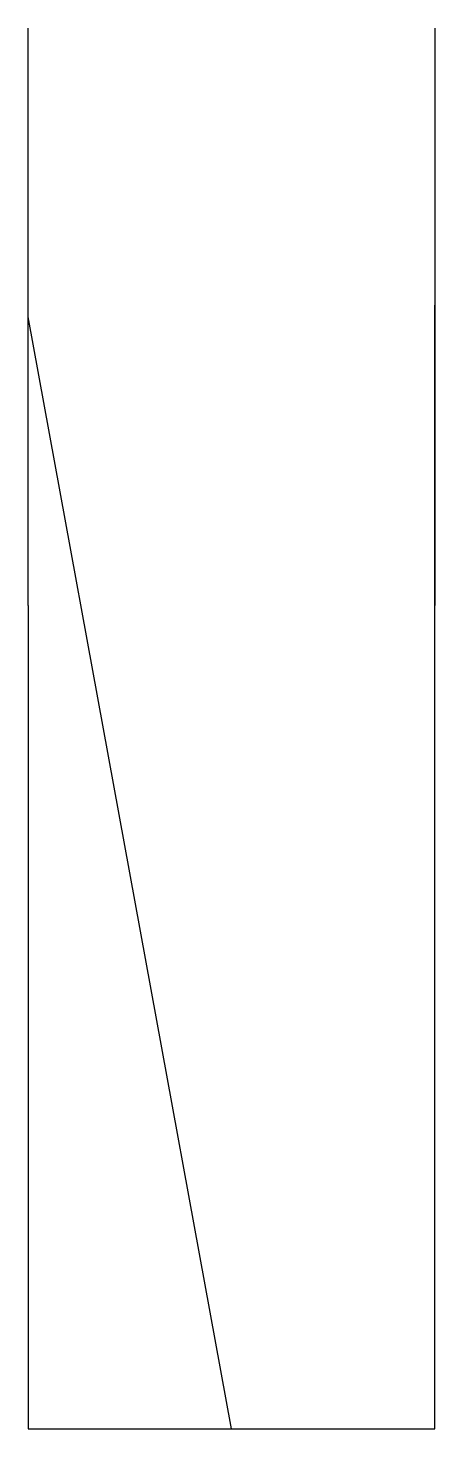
# Model space of a CAD drawing. Header units: millimetres. Extents: x 79.5 to 100.5, y -38.3 to 34.
import ezdxf

# ---------------------------------------------------------------- set-up
doc = ezdxf.new("R2010")
doc.units = ezdxf.units.MM
doc.layers.get('0').update_dxf_attribs({"linetype": 'CONTINUOUS'})

msp = doc.modelspace()

# ---------------------------------------------------------------- linework, layer by layer
for p, q in [((79.5, 4.194), (79.5, 34)), ((100.5, 34), (100.5, 4.194)), ((100.5, -38.3), (100.5, 19.7)), ((90, -38.3), (79.5, 19.097)), ((79.5, 4.194), (79.5, -38.3)), ((79.5, -38.3), (100.5, -38.3)), ((79.5, -38.3), (90, -38.3))]:
    msp.add_line(p, q)

doc.saveas('drawing.dxf')
